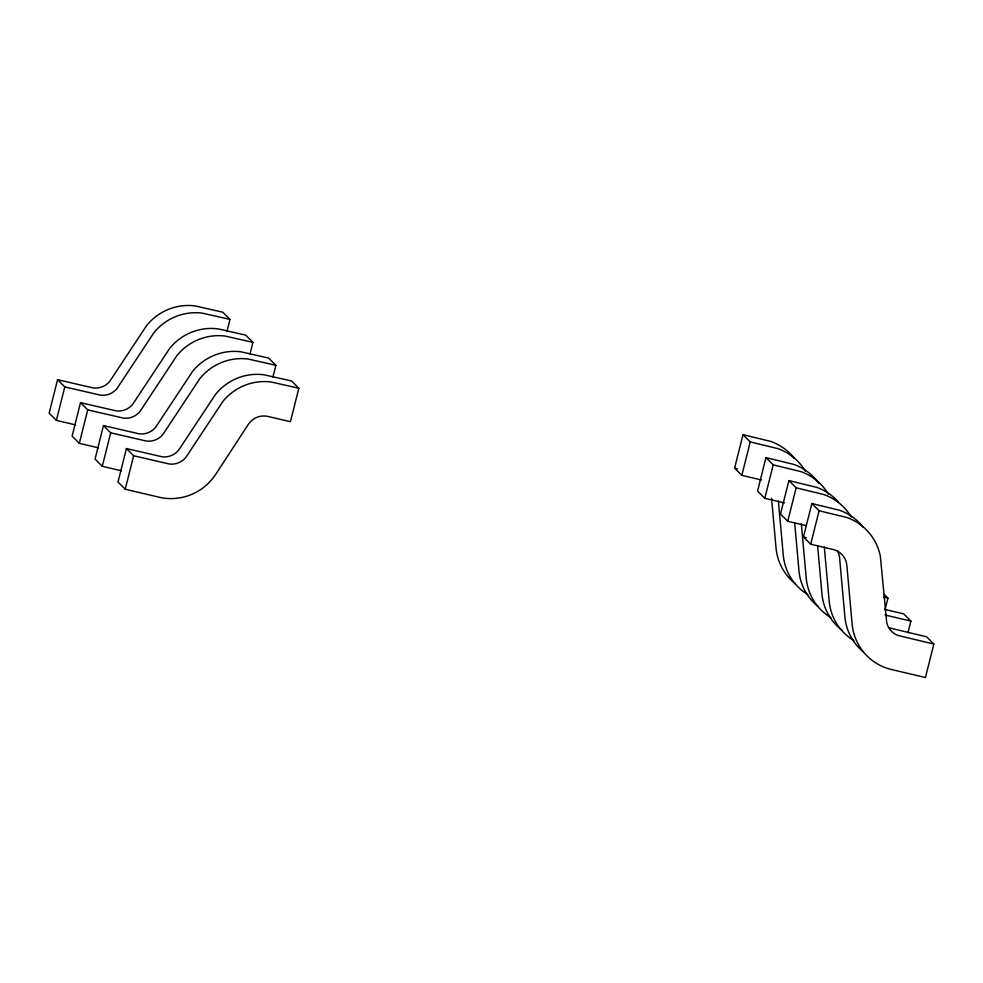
<?xml version="1.0" encoding="UTF-8"?>
<svg xmlns="http://www.w3.org/2000/svg" width="983" height="983" viewBox="0 0 983 983"><rect width="100%" height="100%" fill="white"/><g stroke="black" fill="none" stroke-linecap="round" stroke-linejoin="round"><path stroke-width="1.47" d="M227.048 331.05L229.973 319.401L222.748 312.176L195.015 305.897A53.131 52.222 -45 0 0 146.7 325.471L109.801 381.281A18.259 17.94 -45 0 1 93.25 387.941L57.555 379.696L49.15 413.167L56.375 420.392L75.519 424.889M56.375 420.392L64.78 386.921L57.555 379.696M250.001 353.991L252.926 342.354L245.701 335.129L217.968 328.85A53.131 52.222 -45 0 0 169.654 348.424L132.754 404.222A18.259 17.94 -45 0 1 116.203 410.882L80.508 402.649L72.103 436.108L79.328 443.345L98.472 447.843M79.328 443.345L87.733 409.874L80.508 402.649M272.955 376.944L275.879 365.307L268.654 358.082L240.921 351.803A53.131 52.222 -45 0 0 192.607 371.377L155.707 427.175A18.259 17.94 -45 0 1 139.156 433.835L103.461 425.59L95.056 459.061L102.281 466.286L121.425 470.783M102.281 466.286L110.698 432.827L103.461 425.59M126.414 448.543L118.009 482.014L125.234 489.239L159.099 497.201A52.971 52.062 -45 0 0 215.621 474.47L248.294 424.435A18.419 18.099 -45 0 1 268.003 416.448L290.427 421.719L298.832 388.26L291.607 381.023L263.874 374.756A53.131 52.222 -45 0 0 215.56 394.318L178.66 450.128A18.259 17.94 -45 0 1 162.109 456.788L126.414 448.543L133.651 455.768L169.334 464.013A18.259 17.94 -45 0 0 185.885 457.353L222.797 401.555A53.131 52.222 -45 0 1 271.111 381.982L298.832 388.26M125.234 489.239L133.651 455.768M761.456 479.987L741.833 475.367L734.596 468.141L743.013 434.67L770.623 441.404A53.131 52.222 -45 0 1 794.338 458.373M741.833 475.367L750.238 441.908L743.013 434.67M818.876 483.489A53.131 52.222 -45 0 0 793.576 464.357L765.966 457.623L757.549 491.095L764.786 498.32L784.409 502.927M764.786 498.32L773.191 464.848L765.966 457.623M838.536 502.202A53.131 52.222 -45 0 0 816.529 487.31L788.919 480.576L780.502 514.048L787.739 521.273L805.962 525.549M787.739 521.273L796.144 487.801L788.919 480.576M889.296 627.609A18.259 17.94 -45 0 0 891.003 628.297L926.625 636.812L933.85 644.037L925.445 677.508L891.581 669.546A52.971 52.062 -45 0 1 852.15 624.279L846.842 565.323A18.419 18.099 -45 0 0 833.117 549.485L810.692 544.226L803.455 536.988L811.872 503.529L839.482 510.251A53.131 52.222 -45 0 1 863.197 527.232M810.692 544.226L819.097 510.755L811.872 503.529M885.019 609.779L887.944 598.143L884.331 594.531M907.973 632.733L910.897 621.084L903.672 613.859L885.007 609.472M229.973 319.401L202.24 313.135A53.131 52.222 -45 0 0 153.938 332.696L117.026 388.506A18.259 17.94 -45 0 1 100.475 395.166L64.78 386.921M750.238 441.908L777.86 448.629A53.131 52.222 -45 0 1 805.335 471.164M252.926 342.354L225.193 336.075A53.131 52.222 -45 0 0 176.891 355.649L139.979 411.459A18.259 17.94 -45 0 1 123.428 418.119L87.733 409.874M773.191 464.848L800.813 471.582A53.131 52.222 -45 0 1 828.288 494.105M734.596 468.141L737.41 468.805M275.879 365.307L248.158 359.028A53.131 52.222 -45 0 0 199.844 378.602L162.932 434.4A18.259 17.94 -45 0 1 146.381 441.06L110.698 432.827M796.144 487.801L823.766 494.535A53.131 52.222 -45 0 1 851.241 517.058M819.097 510.755L846.719 517.476A53.131 52.222 -45 0 1 880.363 556.304L886.678 622.264A18.259 17.94 -45 0 0 898.229 635.522L933.85 644.037M803.455 536.988L806.269 537.652M883.643 597.123L887.944 598.143M885.069 615.026L910.897 621.084M824.295 546.904L829.197 601.326A52.971 52.062 -45 0 0 853.834 640.584M817.61 545.725L821.96 594.101A52.971 52.062 -45 0 0 842.185 630.373M801.342 523.964L806.244 578.373A52.971 52.062 -45 0 0 830.881 617.643M794.657 522.772L799.007 571.148A52.971 52.062 -45 0 0 818.175 606.609M778.389 501.011L783.291 555.432A52.971 52.062 -45 0 0 807.928 594.69M771.569 498.32L776.054 548.195A52.971 52.062 -45 0 0 795.222 583.656M837.442 550.996A18.419 18.099 -45 0 1 839.617 558.098L844.913 617.054A52.971 52.062 -45 0 0 863.049 651.668"/></g></svg>
